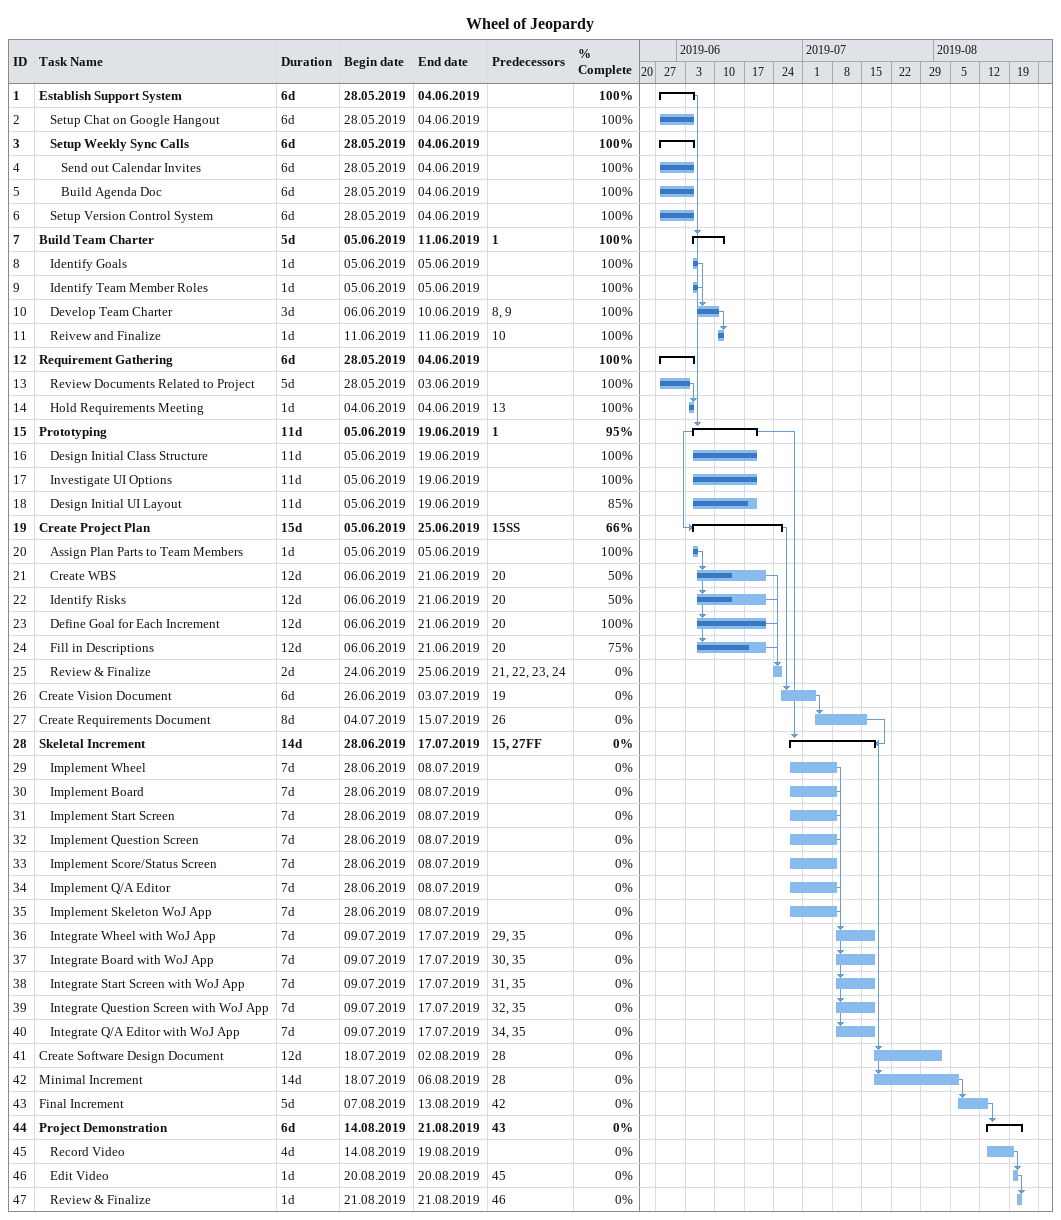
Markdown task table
Wheel of Jeopardy

| ID | Level | Task | Duration | Start | Finish | Predecessors | % complete |
|---|---|---|---|---|---|---|---|
| 1 | 1 | **Establish Support System** | 6d | 2019-05-28 | 2019-06-04 |  | 100 |
| 2 | 2 | Setup Chat on Google Hangout | 6d | 2019-05-28 | 2019-06-04 |  | 100 |
| 3 | 2 | **Setup Weekly Sync Calls** | 6d | 2019-05-28 | 2019-06-04 |  | 100 |
| 4 | 3 | Send out Calendar Invites | 6d | 2019-05-28 | 2019-06-04 |  | 100 |
| 5 | 3 | Build Agenda Doc | 6d | 2019-05-28 | 2019-06-04 |  | 100 |
| 6 | 2 | Setup Version Control System | 6d | 2019-05-28 | 2019-06-04 |  | 100 |
| 7 | 1 | **Build Team Charter** | 5d | 2019-06-05 | 2019-06-11 | 1 | 100 |
| 8 | 2 | Identify Goals | 1d | 2019-06-05 | 2019-06-05 |  | 100 |
| 9 | 2 | Identify Team Member Roles | 1d | 2019-06-05 | 2019-06-05 |  | 100 |
| 10 | 2 | Develop Team Charter | 3d | 2019-06-06 | 2019-06-10 | 8, 9 | 100 |
| 11 | 2 | Reivew and Finalize | 1d | 2019-06-11 | 2019-06-11 | 10 | 100 |
| 12 | 1 | **Requirement Gathering** | 6d | 2019-05-28 | 2019-06-04 |  | 100 |
| 13 | 2 | Review Documents Related to Project | 5d | 2019-05-28 | 2019-06-03 |  | 100 |
| 14 | 2 | Hold Requirements Meeting | 1d | 2019-06-04 | 2019-06-04 | 13 | 100 |
| 15 | 1 | **Prototyping** | 11d | 2019-06-05 | 2019-06-19 | 1 | 95 |
| 16 | 2 | Design Initial Class Structure | 11d | 2019-06-05 | 2019-06-19 |  | 100 |
| 17 | 2 | Investigate UI Options | 11d | 2019-06-05 | 2019-06-19 |  | 100 |
| 18 | 2 | Design Initial UI Layout | 11d | 2019-06-05 | 2019-06-19 |  | 85 |
| 19 | 1 | **Create Project Plan** | 15d | 2019-06-05 | 2019-06-25 | 15SS | 66 |
| 20 | 2 | Assign Plan Parts to Team Members | 1d | 2019-06-05 | 2019-06-05 |  | 100 |
| 21 | 2 | Create WBS | 12d | 2019-06-06 | 2019-06-21 | 20 | 50 |
| 22 | 2 | Identify Risks | 12d | 2019-06-06 | 2019-06-21 | 20 | 50 |
| 23 | 2 | Define Goal for Each Increment | 12d | 2019-06-06 | 2019-06-21 | 20 | 100 |
| 24 | 2 | Fill in Descriptions | 12d | 2019-06-06 | 2019-06-21 | 20 | 75 |
| 25 | 2 | Review & Finalize | 2d | 2019-06-24 | 2019-06-25 | 21, 22, 23, 24 | 0 |
| 26 | 1 | Create Vision Document | 6d | 2019-06-26 | 2019-07-03 | 19 | 0 |
| 27 | 1 | Create Requirements Document | 8d | 2019-07-04 | 2019-07-15 | 26 | 0 |
| 28 | 1 | **Skeletal Increment** | 14d | 2019-06-28 | 2019-07-17 | 15, 27FF | 0 |
| 29 | 2 | Implement Wheel | 7d | 2019-06-28 | 2019-07-08 |  | 0 |
| 30 | 2 | Implement Board | 7d | 2019-06-28 | 2019-07-08 |  | 0 |
| 31 | 2 | Implement Start Screen | 7d | 2019-06-28 | 2019-07-08 |  | 0 |
| 32 | 2 | Implement Question Screen | 7d | 2019-06-28 | 2019-07-08 |  | 0 |
| 33 | 2 | Implement Score/Status Screen | 7d | 2019-06-28 | 2019-07-08 |  | 0 |
| 34 | 2 | Implement Q/A Editor | 7d | 2019-06-28 | 2019-07-08 |  | 0 |
| 35 | 2 | Implement Skeleton WoJ App | 7d | 2019-06-28 | 2019-07-08 |  | 0 |
| 36 | 2 | Integrate Wheel with WoJ App | 7d | 2019-07-09 | 2019-07-17 | 29, 35 | 0 |
| 37 | 2 | Integrate Board with WoJ App | 7d | 2019-07-09 | 2019-07-17 | 30, 35 | 0 |
| 38 | 2 | Integrate Start Screen with WoJ App | 7d | 2019-07-09 | 2019-07-17 | 31, 35 | 0 |
| 39 | 2 | Integrate Question Screen with WoJ App | 7d | 2019-07-09 | 2019-07-17 | 32, 35 | 0 |
| 40 | 2 | Integrate Q/A Editor with WoJ App | 7d | 2019-07-09 | 2019-07-17 | 34, 35 | 0 |
| 41 | 1 | Create Software Design Document | 12d | 2019-07-18 | 2019-08-02 | 28 | 0 |
| 42 | 1 | Minimal Increment | 14d | 2019-07-18 | 2019-08-06 | 28 | 0 |
| 43 | 1 | Final Increment | 5d | 2019-08-07 | 2019-08-13 | 42 | 0 |
| 44 | 1 | **Project Demonstration** | 6d | 2019-08-14 | 2019-08-21 | 43 | 0 |
| 45 | 2 | Record Video | 4d | 2019-08-14 | 2019-08-19 |  | 0 |
| 46 | 2 | Edit Video | 1d | 2019-08-20 | 2019-08-20 | 45 | 0 |
| 47 | 2 | Review & Finalize | 1d | 2019-08-21 | 2019-08-21 | 46 | 0 |
